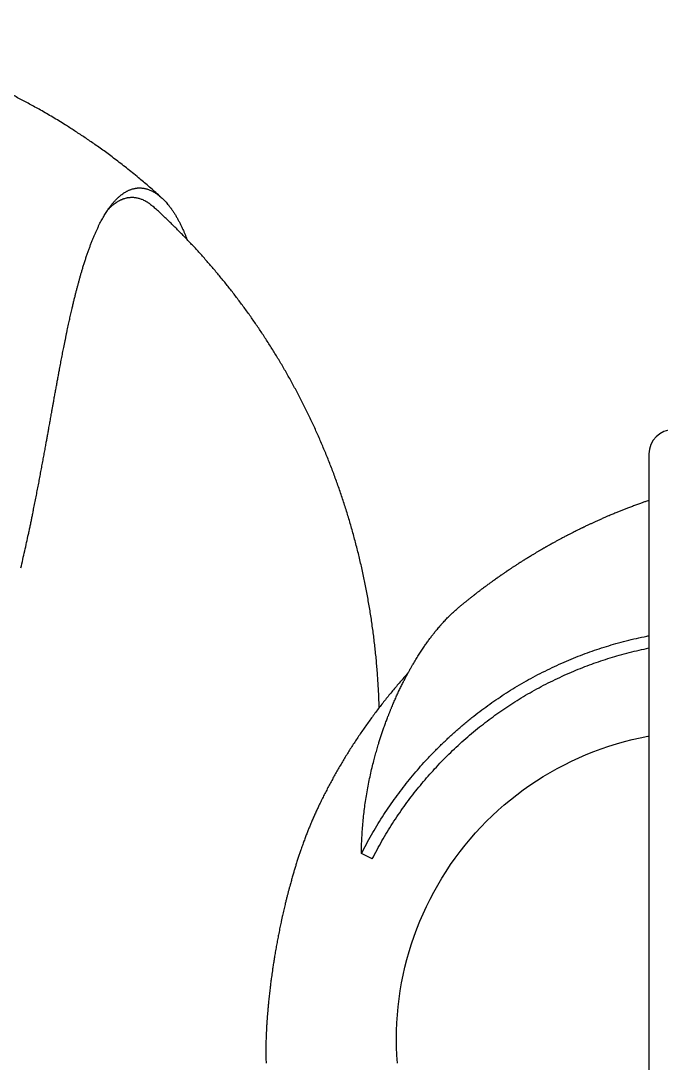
# Model space of a CAD drawing. Header units: millimetres. Extents: x 0 to 594, y 0 to 420.
# Drawn here: x 168.47 to 181.61, y 305.49 to 326.87 of the extents above; entities that cross this region are included whole.
import ezdxf

# ---------------------------------------------------------------- set-up
doc = ezdxf.new("R2010")
doc.units = ezdxf.units.MM

msp = doc.modelspace()

# ---------------------------------------------------------------- linework, layer by layer
at = {"color": 7, "linetype": 'Continuous', "lineweight": 25}
for p, q in [((181.357, 317.983), (181.357, 293.983)), ((175.681, 309.676), (175.459, 309.787))]:
    msp.add_line(p, q, dxfattribs=at)
at = {"color": 7, "linetype": 'Continuous', "lineweight": 25, "flags": 128}
msp.add_lwpolyline([(176.197, 305.487), (176.186, 305.652), (176.18, 305.817), (176.178, 305.983), (176.18, 306.148), (176.186, 306.313), (176.197, 306.478), (176.212, 306.643), (176.232, 306.807), (176.255, 306.971), (176.283, 307.134), (176.316, 307.296), (176.352, 307.457), (176.393, 307.617), (176.437, 307.776), (176.486, 307.934), (176.539, 308.091), (176.597, 308.246), (176.658, 308.4), (176.723, 308.551), (176.792, 308.702), (176.865, 308.85), (176.942, 308.996), (177.023, 309.14), (177.107, 309.283), (177.195, 309.422), (177.287, 309.56), (177.382, 309.695), (177.481, 309.827), (177.583, 309.957), (177.689, 310.084), (177.798, 310.209), (177.91, 310.33), (178.025, 310.448), (178.143, 310.564), (178.264, 310.676), (178.389, 310.785), (178.515, 310.891), (178.645, 310.993), (178.777, 311.092), (178.912, 311.187), (179.05, 311.279), (179.189, 311.368), (179.331, 311.452), (179.475, 311.533), (179.621, 311.61), (179.769, 311.683), (179.919, 311.752), (180.071, 311.817), (180.224, 311.879), (180.379, 311.936), (180.536, 311.989), (180.693, 312.038), (180.852, 312.083), (181.012, 312.124), (181.173, 312.16), (181.335, 312.192), (181.357, 312.196)], dxfattribs=at)
at = {"color": 7, "linetype": 'Continuous', "lineweight": 25}
msp.add_arc((181.857, 317.983), 0.5, 90.0393, 180.0393, dxfattribs=at)
for points, knots in [([(171.352, 323.244), (171.332, 323.262), (171.278, 323.311), (171.19, 323.389), (171.087, 323.478), (170.986, 323.564), (170.878, 323.655), (170.763, 323.749), (170.64, 323.847), (170.521, 323.94), (170.404, 324.03), (170.29, 324.115), (170.179, 324.196), (170.071, 324.274), (169.967, 324.347), (169.865, 324.417), (169.767, 324.484), (169.669, 324.549), (169.572, 324.612), (169.477, 324.674), (169.37, 324.741), (169.253, 324.813), (169.126, 324.89), (169, 324.964), (168.879, 325.033), (168.762, 325.098), (168.651, 325.16), (168.541, 325.219), (168.433, 325.276), (168.314, 325.337), (168.185, 325.401), (168.045, 325.47), (167.926, 325.526), (167.828, 325.572), (167.751, 325.607), (167.675, 325.641), (167.598, 325.675), (167.52, 325.709), (167.441, 325.743), (167.355, 325.779), (167.261, 325.818), (167.158, 325.859), (167.05, 325.902), (166.937, 325.945), (166.841, 325.981), (166.764, 326.009), (166.71, 326.029), (166.657, 326.048), (166.609, 326.065), (166.564, 326.08), (166.523, 326.094), (166.486, 326.107), (166.453, 326.118), (166.425, 326.128), (166.398, 326.137), (166.37, 326.146), (166.338, 326.156), (166.305, 326.167), (166.262, 326.181), (166.211, 326.198), (166.14, 326.22), (166.06, 326.245), (165.968, 326.272), (165.872, 326.301), (165.772, 326.329), (165.668, 326.358), (165.58, 326.382), (165.508, 326.401), (165.453, 326.415), (165.398, 326.429), (165.342, 326.443), (165.287, 326.457), (165.235, 326.469), (165.186, 326.481), (165.138, 326.492), (165.094, 326.502), (165.055, 326.511), (165.019, 326.519), (164.985, 326.527), (164.952, 326.534), (164.916, 326.542), (164.875, 326.551), (164.829, 326.561), (164.782, 326.57), (164.736, 326.58), (164.691, 326.589), (164.647, 326.597), (164.605, 326.606), (164.565, 326.613), (164.527, 326.62), (164.492, 326.627), (164.457, 326.633), (164.426, 326.639), (164.395, 326.644), (164.367, 326.649), (164.338, 326.655), (164.306, 326.66), (164.274, 326.665), (164.242, 326.671), (164.209, 326.676), (164.176, 326.682), (164.14, 326.687), (164.102, 326.693), (164.062, 326.699), (164.023, 326.705), (163.985, 326.711), (163.947, 326.717), (163.913, 326.721), (163.885, 326.725), (163.861, 326.729), (163.835, 326.732), (163.807, 326.736), (163.779, 326.74), (163.753, 326.743), (163.727, 326.747), (163.704, 326.75), (163.681, 326.753), (163.657, 326.756), (163.631, 326.759), (163.605, 326.762), (163.577, 326.765), (163.548, 326.769), (163.518, 326.772), (163.485, 326.776), (163.452, 326.78), (163.42, 326.783), (163.392, 326.786), (163.367, 326.789), (163.347, 326.791), (163.33, 326.792), (163.313, 326.794), (163.295, 326.796), (163.271, 326.798), (163.243, 326.801), (163.212, 326.804), (163.179, 326.807), (163.147, 326.81), (163.115, 326.812), (163.084, 326.815), (163.054, 326.817), (163.028, 326.82), (163.005, 326.821), (162.982, 326.823), (162.958, 326.825), (162.932, 326.827), (162.906, 326.829), (162.882, 326.831), (162.861, 326.832), (162.842, 326.833), (162.823, 326.834), (162.803, 326.836), (162.776, 326.838), (162.74, 326.84), (162.697, 326.842), (162.654, 326.845), (162.612, 326.847), (162.57, 326.849), (162.535, 326.85), (162.506, 326.852), (162.484, 326.853), (162.464, 326.854), (162.446, 326.854), (162.429, 326.855), (162.411, 326.856), (162.389, 326.856), (162.361, 326.857), (162.329, 326.858), (162.294, 326.859), (162.262, 326.86), (162.235, 326.861), (162.211, 326.862), (162.19, 326.862), (162.17, 326.862), (162.148, 326.863), (162.123, 326.863), (162.096, 326.864), (162.066, 326.864), (162.035, 326.865), (162.004, 326.865), (161.973, 326.865), (161.941, 326.865), (161.905, 326.866), (161.868, 326.866), (161.83, 326.865), (161.793, 326.865), (161.756, 326.865), (161.721, 326.865), (161.686, 326.864), (161.657, 326.864), (161.632, 326.864), (161.612, 326.863), (161.594, 326.863), (161.576, 326.863), (161.554, 326.862), (161.528, 326.862), (161.497, 326.861), (161.464, 326.86), (161.43, 326.859), (161.398, 326.858), (161.37, 326.857), (161.344, 326.856), (161.32, 326.855), (161.296, 326.854), (161.271, 326.853), (161.246, 326.852), (161.219, 326.851), (161.192, 326.85), (161.163, 326.848), (161.134, 326.847), (161.107, 326.846), (161.083, 326.844), (161.062, 326.843), (161.042, 326.842), (161.023, 326.841), (161.003, 326.84), (160.982, 326.839), (160.959, 326.837), (160.937, 326.836), (160.914, 326.834), (160.893, 326.833), (160.874, 326.832), (160.856, 326.83), (160.84, 326.829), (160.824, 326.828), (160.806, 326.827), (160.785, 326.825), (160.762, 326.824), (160.736, 326.822), (160.7, 326.819), (160.656, 326.815), (160.607, 326.811), (160.563, 326.807), (160.523, 326.804), (160.485, 326.8), (160.45, 326.797), (160.418, 326.794), (160.387, 326.791), (160.356, 326.787), (160.327, 326.784), (160.3, 326.782), (160.276, 326.779), (160.254, 326.777), (160.233, 326.774), (160.212, 326.772), (160.188, 326.769), (160.162, 326.766), (160.134, 326.763), (160.105, 326.759), (160.075, 326.756), (160.047, 326.752), (160.022, 326.749), (159.999, 326.746), (159.977, 326.743), (159.958, 326.741), (159.94, 326.739), (159.923, 326.736), (159.905, 326.734), (159.884, 326.731), (159.861, 326.728), (159.832, 326.724), (159.799, 326.719), (159.764, 326.714), (159.728, 326.709), (159.691, 326.704), (159.651, 326.698), (159.608, 326.691), (159.563, 326.684), (159.517, 326.677), (159.469, 326.669), (159.423, 326.661), (159.379, 326.654), (159.341, 326.647), (159.307, 326.642), (159.278, 326.636), (159.249, 326.631), (159.221, 326.626), (159.193, 326.621), (159.167, 326.616), (159.144, 326.612), (159.124, 326.608), (159.106, 326.605), (159.087, 326.601), (159.067, 326.598), (159.044, 326.593), (159.018, 326.588), (158.988, 326.582), (158.957, 326.576), (158.928, 326.57), (158.9, 326.565), (158.875, 326.559), (158.85, 326.554), (158.826, 326.549), (158.802, 326.544), (158.777, 326.539), (158.753, 326.534), (158.729, 326.529), (158.704, 326.523), (158.676, 326.517), (158.649, 326.511), (158.625, 326.506), (158.604, 326.501), (158.586, 326.497), (158.57, 326.494), (158.558, 326.491), (158.547, 326.488), (158.538, 326.486), (158.528, 326.484), (158.516, 326.481), (158.503, 326.478), (158.488, 326.475), (158.471, 326.471), (158.452, 326.466), (158.431, 326.461), (158.407, 326.456), (158.381, 326.449), (158.354, 326.443), (158.327, 326.436), (158.302, 326.43), (158.278, 326.424), (158.25, 326.417), (158.218, 326.409), (158.184, 326.401), (158.153, 326.393), (158.125, 326.385), (158.102, 326.379), (158.082, 326.374), (158.063, 326.369), (158.041, 326.364), (158.017, 326.357), (157.992, 326.351), (157.964, 326.343), (157.933, 326.335), (157.898, 326.325), (157.863, 326.315), (157.83, 326.306), (157.801, 326.298), (157.774, 326.29), (157.747, 326.283), (157.722, 326.275), (157.698, 326.269), (157.677, 326.262), (157.658, 326.257), (157.641, 326.252), (157.627, 326.248), (157.613, 326.244), (157.599, 326.239), (157.585, 326.235), (157.572, 326.231), (157.56, 326.228), (157.549, 326.225), (157.537, 326.221), (157.523, 326.217), (157.506, 326.212), (157.487, 326.206), (157.465, 326.199), (157.443, 326.192), (157.416, 326.184), (157.385, 326.174), (157.351, 326.164), (157.319, 326.154), (157.29, 326.144), (157.26, 326.135), (157.23, 326.125), (157.2, 326.115), (157.17, 326.105), (157.144, 326.097), (157.121, 326.089), (157.101, 326.082), (157.083, 326.077), (157.067, 326.071), (157.052, 326.066), (157.034, 326.06), (157.014, 326.053), (156.99, 326.045), (156.963, 326.036), (156.937, 326.027), (156.912, 326.018), (156.89, 326.01), (156.87, 326.003), (156.852, 325.997), (156.836, 325.991), (156.823, 325.987), (156.812, 325.983), (156.801, 325.979), (156.79, 325.975), (156.778, 325.971), (156.764, 325.966), (156.749, 325.96), (156.731, 325.954), (156.712, 325.947), (156.692, 325.939), (156.676, 325.933), (156.663, 325.929), (156.649, 325.924), (156.631, 325.917), (156.611, 325.91), (156.588, 325.901), (156.563, 325.892), (156.539, 325.883), (156.517, 325.874), (156.497, 325.867), (156.48, 325.86), (156.464, 325.854), (156.448, 325.848), (156.43, 325.841), (156.41, 325.833), (156.388, 325.825), (156.366, 325.816), (156.346, 325.808), (156.328, 325.801), (156.31, 325.794), (156.293, 325.787), (156.274, 325.78), (156.257, 325.773), (156.243, 325.767), (156.232, 325.763), (156.222, 325.759), (156.213, 325.755), (156.203, 325.752), (156.192, 325.747), (156.179, 325.742), (156.162, 325.735), (156.142, 325.727), (156.12, 325.718), (156.097, 325.708), (156.076, 325.699), (156.057, 325.692), (156.042, 325.685), (156.029, 325.68), (156.017, 325.675), (156.006, 325.67), (155.995, 325.666), (155.983, 325.661), (155.97, 325.655), (155.956, 325.649), (155.94, 325.643), (155.923, 325.635), (155.903, 325.627), (155.882, 325.618), (155.859, 325.608), (155.837, 325.598), (155.814, 325.588), (155.792, 325.579), (155.769, 325.568), (155.746, 325.558), (155.722, 325.548), (155.698, 325.537), (155.673, 325.526), (155.65, 325.516), (155.628, 325.506), (155.61, 325.498), (155.592, 325.49), (155.576, 325.482), (155.561, 325.476), (155.546, 325.469), (155.529, 325.461), (155.512, 325.453), (155.494, 325.445), (155.477, 325.437), (155.458, 325.428), (155.437, 325.418), (155.414, 325.407), (155.388, 325.395), (155.364, 325.384), (155.343, 325.374), (155.324, 325.365), (155.307, 325.357), (155.293, 325.35), (155.28, 325.344), (155.27, 325.339), (155.26, 325.334), (155.25, 325.329), (155.239, 325.324), (155.227, 325.318), (155.213, 325.311), (155.199, 325.305), (155.186, 325.298), (155.174, 325.292), (155.163, 325.287), (155.152, 325.282), (155.14, 325.276), (155.126, 325.269), (155.11, 325.261), (155.093, 325.253), (155.076, 325.244), (155.059, 325.235), (155.042, 325.227), (155.024, 325.218), (155.006, 325.209), (154.988, 325.2), (154.971, 325.191), (154.954, 325.182), (154.936, 325.174), (154.918, 325.164), (154.898, 325.154), (154.878, 325.143), (154.858, 325.133), (154.84, 325.124), (154.823, 325.115), (154.807, 325.107), (154.791, 325.098), (154.776, 325.09), (154.762, 325.083), (154.749, 325.076), (154.739, 325.071), (154.731, 325.067), (154.724, 325.063), (154.716, 325.059), (154.705, 325.053), (154.693, 325.046), (154.678, 325.039), (154.662, 325.03), (154.644, 325.02), (154.627, 325.011), (154.609, 325.002), (154.592, 324.992), (154.576, 324.984), (154.562, 324.976), (154.55, 324.97), (154.541, 324.965), (154.532, 324.96), (154.521, 324.954), (154.507, 324.946), (154.491, 324.937), (154.475, 324.928), (154.461, 324.921), (154.447, 324.913), (154.434, 324.906), (154.421, 324.898), (154.407, 324.891), (154.392, 324.882), (154.377, 324.874), (154.362, 324.865), (154.348, 324.857), (154.335, 324.85), (154.316, 324.839), (154.29, 324.824), (154.262, 324.808), (154.239, 324.795), (154.223, 324.786), (154.206, 324.776), (154.19, 324.767), (154.173, 324.757), (154.157, 324.748), (154.142, 324.739), (154.129, 324.732), (154.118, 324.725), (154.107, 324.719), (154.095, 324.712), (154.083, 324.704), (154.068, 324.696), (154.054, 324.688), (154.042, 324.68), (154.032, 324.674), (154.023, 324.669), (154.014, 324.664), (154.006, 324.658), (153.995, 324.652), (153.983, 324.645), (153.968, 324.636), (153.951, 324.626), (153.934, 324.615), (153.916, 324.605), (153.898, 324.594), (153.878, 324.582), (153.859, 324.57), (153.84, 324.558), (153.821, 324.546), (153.801, 324.534), (153.783, 324.523), (153.766, 324.512), (153.751, 324.503), (153.736, 324.494), (153.721, 324.484), (153.707, 324.475), (153.694, 324.467), (153.682, 324.46), (153.672, 324.453), (153.662, 324.447), (153.653, 324.441), (153.644, 324.436), (153.637, 324.431), (153.629, 324.426), (153.621, 324.421), (153.613, 324.416), (153.605, 324.411), (153.596, 324.405), (153.584, 324.398), (153.571, 324.389), (153.555, 324.379), (153.536, 324.366), (153.515, 324.353), (153.495, 324.34), (153.477, 324.329), (153.463, 324.319), (153.45, 324.311), (153.438, 324.303), (153.429, 324.297), (153.418, 324.29), (153.406, 324.282), (153.391, 324.272), (153.374, 324.261), (153.357, 324.25), (153.342, 324.239), (153.328, 324.23), (153.315, 324.222), (153.302, 324.212), (153.286, 324.202), (153.267, 324.189), (153.245, 324.175), (153.223, 324.159), (153.2, 324.144), (153.178, 324.129), (153.154, 324.112), (153.129, 324.096), (153.104, 324.078), (153.079, 324.061), (153.058, 324.046), (153.04, 324.033), (153.027, 324.024), (153.015, 324.016), (153.004, 324.008), (152.991, 323.999), (152.977, 323.989), (152.963, 323.979), (152.95, 323.97), (152.938, 323.962), (152.927, 323.954), (152.917, 323.947), (152.907, 323.94), (152.897, 323.932), (152.884, 323.923), (152.869, 323.913), (152.854, 323.902), (152.838, 323.89), (152.822, 323.878), (152.805, 323.866), (152.789, 323.854), (152.774, 323.843), (152.759, 323.833), (152.746, 323.823), (152.734, 323.814), (152.723, 323.806), (152.711, 323.797), (152.698, 323.788), (152.683, 323.777), (152.668, 323.765), (152.652, 323.753), (152.637, 323.742), (152.622, 323.732), (152.607, 323.72), (152.59, 323.708), (152.573, 323.694), (152.557, 323.682), (152.543, 323.672), (152.531, 323.663), (152.522, 323.656), (152.513, 323.649), (152.503, 323.642), (152.491, 323.633), (152.478, 323.622), (152.464, 323.612), (152.448, 323.6), (152.437, 323.591), (152.431, 323.586)], [0, 0, 0, 0, 0.0027357, 0.0074837, 0.0121322, 0.0166814, 0.0211319, 0.026666, 0.0320413, 0.037259, 0.0423203, 0.0472267, 0.0519797, 0.0565812, 0.0610329, 0.065337, 0.0695068, 0.0735984, 0.0776206, 0.0815749, 0.085463, 0.0907038, 0.095827, 0.1008374, 0.10574, 0.1101869, 0.1145508, 0.1188366, 0.1230494, 0.1272087, 0.1326504, 0.1380963, 0.1435513, 0.1465324, 0.1495183, 0.1525097, 0.1555076, 0.1585126, 0.1615994, 0.1648649, 0.1686641, 0.1726809, 0.1769158, 0.1813692, 0.1860414, 0.1882009, 0.1903794, 0.1924341, 0.1943423, 0.1961041, 0.1976919, 0.1991385, 0.2004441, 0.2016089, 0.2025512, 0.203671, 0.2049689, 0.2063261, 0.2076479, 0.2101479, 0.2126684, 0.2162143, 0.2199169, 0.2237786, 0.2278197, 0.2320455, 0.2364569, 0.2386404, 0.2408669, 0.2431365, 0.2454491, 0.2477421, 0.2498846, 0.2518724, 0.2538802, 0.2557007, 0.2573339, 0.2587811, 0.2601549, 0.2615285, 0.2629873, 0.2645993, 0.2663684, 0.2682977, 0.2699276, 0.271621, 0.2733226, 0.2750414, 0.2767869, 0.2784307, 0.2801117, 0.2818364, 0.2836035, 0.2852319, 0.2866429, 0.2878417, 0.2892496, 0.2906411, 0.2920339, 0.293428, 0.2948251, 0.2963306, 0.2980059, 0.299851, 0.30142, 0.3030939, 0.3048291, 0.3064177, 0.3074642, 0.3084818, 0.3096332, 0.310921, 0.312187, 0.3133592, 0.3144374, 0.315515, 0.3164803, 0.3174812, 0.3186175, 0.3198892, 0.3210525, 0.32231, 0.3236616, 0.3251074, 0.3266473, 0.3281337, 0.3293704, 0.3304472, 0.331364, 0.3321209, 0.3327195, 0.3335686, 0.3346346, 0.3359176, 0.3374025, 0.338874, 0.3402624, 0.3417921, 0.3432064, 0.3445051, 0.3457706, 0.3467105, 0.3477327, 0.3488374, 0.3500244, 0.3512825, 0.3524426, 0.3533954, 0.3542321, 0.3550933, 0.3560051, 0.3569677, 0.358919, 0.3609017, 0.362873, 0.364833, 0.3667816, 0.3686677, 0.3697942, 0.3708209, 0.3717478, 0.3725769, 0.3732901, 0.3741496, 0.3751555, 0.3762975, 0.3781215, 0.379769, 0.38124, 0.3825344, 0.3836522, 0.384579, 0.385504, 0.3865496, 0.3877159, 0.3890303, 0.3904705, 0.3920123, 0.3934827, 0.3949043, 0.3964701, 0.3981962, 0.4000331, 0.4018497, 0.4036393, 0.4054018, 0.4071371, 0.4088385, 0.4103869, 0.4114662, 0.4124246, 0.4132622, 0.4140894, 0.4151395, 0.41642, 0.417931, 0.4197246, 0.4213905, 0.4229257, 0.42433, 0.4256035, 0.4267465, 0.4278953, 0.4291583, 0.4303898, 0.4317136, 0.4331178, 0.4345756, 0.4360637, 0.437429, 0.4386423, 0.4397036, 0.4406302, 0.4415783, 0.4425853, 0.4436514, 0.4447765, 0.4459607, 0.4470941, 0.448173, 0.4491543, 0.4500379, 0.4508239, 0.4516007, 0.4525093, 0.4535614, 0.454757, 0.4560961, 0.4575429, 0.4602855, 0.4628609, 0.4650189, 0.4670469, 0.4690041, 0.470912, 0.472467, 0.4741423, 0.4757944, 0.4773224, 0.4787262, 0.4799839, 0.4811218, 0.482161, 0.4832722, 0.4845157, 0.4858724, 0.4873424, 0.4889256, 0.490544, 0.4920032, 0.4933352, 0.4945628, 0.4956876, 0.4967292, 0.4976638, 0.4985052, 0.4994418, 0.5005329, 0.5017785, 0.5031788, 0.5051799, 0.5071034, 0.5089088, 0.5109161, 0.5131348, 0.5154882, 0.5178481, 0.5204493, 0.5230561, 0.5256102, 0.5280169, 0.5302662, 0.5319936, 0.5335846, 0.5351056, 0.5366595, 0.5382476, 0.5398699, 0.5409679, 0.5420367, 0.5430751, 0.5440832, 0.5451736, 0.5464529, 0.5479212, 0.5496794, 0.5514548, 0.5531135, 0.5546554, 0.5560805, 0.5573886, 0.5587851, 0.5601533, 0.561551, 0.5629782, 0.5642294, 0.5656874, 0.5673352, 0.5689037, 0.5703011, 0.5715069, 0.5725474, 0.5734227, 0.5741328, 0.5746859, 0.57516, 0.575734, 0.5764126, 0.5771958, 0.5780669, 0.5790388, 0.5801118, 0.5813152, 0.5827063, 0.5842623, 0.5858672, 0.5874053, 0.5888766, 0.5902811, 0.5916187, 0.5938363, 0.5958465, 0.5976748, 0.5993248, 0.6007966, 0.6017325, 0.6028424, 0.6041357, 0.6056017, 0.607082, 0.6085244, 0.6106165, 0.6126236, 0.6146933, 0.6169442, 0.6184654, 0.6200965, 0.6217737, 0.623319, 0.6247218, 0.6260159, 0.6271592, 0.6281516, 0.6290018, 0.6298281, 0.6306678, 0.631521, 0.6323876, 0.6330058, 0.6336306, 0.6343426, 0.6352174, 0.636255, 0.6374326, 0.6387674, 0.6401597, 0.6414949, 0.6437762, 0.6458683, 0.6477712, 0.6495309, 0.6513513, 0.6532219, 0.6551464, 0.6570362, 0.6587892, 0.6601386, 0.6613613, 0.6624572, 0.6634264, 0.6643313, 0.6653422, 0.6666821, 0.6681827, 0.6698439, 0.6716415, 0.6730987, 0.6745334, 0.6758305, 0.6769784, 0.6779771, 0.6788128, 0.6795046, 0.6800885, 0.6807764, 0.6815367, 0.6824158, 0.6834138, 0.6845305, 0.6857661, 0.6871136, 0.6885752, 0.6898103, 0.6910626, 0.6923078, 0.693559, 0.6948295, 0.6960992, 0.6972879, 0.6985692, 0.6997406, 0.700827, 0.7018913, 0.7029378, 0.7039747, 0.7053138, 0.7068166, 0.708304, 0.7096255, 0.7108007, 0.7118657, 0.7130062, 0.7142346, 0.7155324, 0.7163195, 0.7170294, 0.7176623, 0.7182183, 0.7187293, 0.7193581, 0.7202986, 0.7214422, 0.7227893, 0.7243383, 0.7260883, 0.7275169, 0.7287672, 0.7298295, 0.7307038, 0.7313902, 0.7320785, 0.7327311, 0.7334807, 0.7343276, 0.7352719, 0.7363098, 0.7374378, 0.7387825, 0.7402254, 0.7417575, 0.7433037, 0.7447263, 0.7463571, 0.7478547, 0.7493885, 0.7509657, 0.7525861, 0.7542702, 0.7561042, 0.7573886, 0.7587272, 0.7599453, 0.7609906, 0.761933, 0.7629877, 0.7640989, 0.7653195, 0.7665535, 0.7677588, 0.7689354, 0.7704183, 0.7720406, 0.7738089, 0.7756544, 0.777047, 0.7783838, 0.7796001, 0.7806515, 0.7814776, 0.7821625, 0.7827553, 0.7834261, 0.7841896, 0.7850456, 0.7859942, 0.7870291, 0.787955, 0.788772, 0.7894801, 0.7901535, 0.791033, 0.7920516, 0.7932096, 0.7944383, 0.7956605, 0.796876, 0.7980848, 0.7992728, 0.8005917, 0.8018693, 0.8031055, 0.8043002, 0.805488, 0.8068067, 0.8082705, 0.809738, 0.811166, 0.8124517, 0.8136298, 0.8147998, 0.8159682, 0.8170745, 0.8180647, 0.8189312, 0.819674, 0.8200778, 0.8205093, 0.8211008, 0.8218549, 0.8227718, 0.8238517, 0.8250945, 0.8264792, 0.8278132, 0.82905, 0.8305198, 0.8317884, 0.832847, 0.8336618, 0.834286, 0.8347972, 0.8353872, 0.8364921, 0.8378152, 0.8388807, 0.8399242, 0.8409166, 0.8418578, 0.8428162, 0.8438117, 0.844928, 0.8461025, 0.8472074, 0.8482391, 0.8491974, 0.8500824, 0.8524941, 0.8550646, 0.8562634, 0.8574924, 0.8587363, 0.8599912, 0.8612571, 0.8625174, 0.8636551, 0.8646479, 0.865457, 0.866184, 0.8670201, 0.8679846, 0.8690776, 0.8702478, 0.8710912, 0.8718557, 0.8725414, 0.8731483, 0.8737312, 0.8744291, 0.8754273, 0.8766009, 0.877943, 0.8792718, 0.8805073, 0.8820076, 0.8834952, 0.8849878, 0.8864265, 0.8878984, 0.889404, 0.8909977, 0.8920802, 0.8932253, 0.8944329, 0.8956504, 0.8967354, 0.8977804, 0.8986563, 0.899453, 0.9002011, 0.9009005, 0.9015513, 0.9021535, 0.902707, 0.9033115, 0.9038491, 0.9044523, 0.9051838, 0.9060438, 0.9070323, 0.9083623, 0.909871, 0.9115546, 0.9133607, 0.9146198, 0.9157991, 0.9168361, 0.9177309, 0.9184835, 0.9190952, 0.9200819, 0.921269, 0.9226567, 0.9240695, 0.925301, 0.926346, 0.9272553, 0.9283115, 0.9295586, 0.9309913, 0.9329577, 0.9347856, 0.9365188, 0.9383104, 0.9402083, 0.9421803, 0.9442091, 0.9462569, 0.9483022, 0.949506, 0.9505604, 0.9514654, 0.95234, 0.9533671, 0.9545486, 0.955682, 0.9567802, 0.957756, 0.9586092, 0.9593401, 0.9600541, 0.960899, 0.9619811, 0.9632234, 0.9645627, 0.965905, 0.9672494, 0.9686546, 0.9700143, 0.9712826, 0.9724594, 0.9735446, 0.9745383, 0.9754422, 0.9764261, 0.9774726, 0.9786733, 0.9800284, 0.9814086, 0.9826785, 0.9838406, 0.9849618, 0.9865117, 0.9880246, 0.9893696, 0.9905144, 0.9914594, 0.9919966, 0.9926987, 0.993567, 0.9946018, 0.9958033, 0.9971173, 0.9983761, 1, 1, 1, 1]), ([(168.472, 315.645), (168.485, 315.703), (168.513, 315.82), (168.553, 315.994), (168.591, 316.166), (168.622, 316.309), (168.646, 316.424), (168.665, 316.51), (168.683, 316.596), (168.7, 316.681), (168.717, 316.765), (168.737, 316.864), (168.76, 316.978), (168.785, 317.104), (168.809, 317.229), (168.833, 317.351), (168.856, 317.471), (168.878, 317.591), (168.9, 317.71), (168.922, 317.825), (168.942, 317.938), (168.963, 318.048), (168.978, 318.136), (168.99, 318.201), (168.998, 318.243), (169.006, 318.286), (169.013, 318.328), (169.021, 318.371), (169.029, 318.413), (169.036, 318.455), (169.048, 318.519), (169.063, 318.605), (169.082, 318.712), (169.097, 318.794), (169.107, 318.853), (169.114, 318.888), (169.12, 318.924), (169.127, 318.959), (169.133, 318.994), (169.139, 319.029), (169.149, 319.085), (169.163, 319.162), (169.181, 319.258), (169.198, 319.354), (169.216, 319.449), (169.233, 319.543), (169.25, 319.635), (169.269, 319.735), (169.29, 319.845), (169.312, 319.964), (169.335, 320.082), (169.355, 320.181), (169.371, 320.263), (169.385, 320.328), (169.398, 320.392), (169.411, 320.456), (169.424, 320.52), (169.437, 320.581), (169.454, 320.659), (169.474, 320.751), (169.498, 320.858), (169.517, 320.941), (169.531, 321.003), (169.541, 321.042), (169.55, 321.081), (169.559, 321.12), (169.569, 321.158), (169.578, 321.196), (169.587, 321.233), (169.596, 321.269), (169.605, 321.303), (169.614, 321.337), (169.622, 321.371), (169.631, 321.404), (169.643, 321.449), (169.658, 321.506), (169.677, 321.574), (169.696, 321.642), (169.715, 321.707), (169.736, 321.778), (169.759, 321.852), (169.783, 321.931), (169.808, 322.007), (169.833, 322.081), (169.859, 322.153), (169.884, 322.223), (169.91, 322.292), (169.936, 322.358), (169.962, 322.422), (169.988, 322.484), (170.014, 322.544), (170.041, 322.603), (170.068, 322.659), (170.103, 322.728), (170.146, 322.809), (170.197, 322.897), (170.245, 322.972), (170.289, 323.036), (170.331, 323.091), (170.372, 323.142), (170.414, 323.188), (170.457, 323.231), (170.5, 323.27), (170.543, 323.305), (170.579, 323.33), (170.607, 323.348), (170.626, 323.36), (170.646, 323.37), (170.665, 323.38), (170.685, 323.39), (170.705, 323.398), (170.725, 323.406), (170.75, 323.414), (170.78, 323.423), (170.808, 323.429), (170.827, 323.432), (170.838, 323.434), (170.849, 323.435), (170.861, 323.437), (170.877, 323.438), (170.899, 323.439), (170.927, 323.439), (170.954, 323.437), (170.982, 323.433), (171.009, 323.429), (171.039, 323.422), (171.07, 323.413), (171.104, 323.401), (171.137, 323.388), (171.164, 323.375), (171.186, 323.363), (171.202, 323.354), (171.219, 323.344), (171.235, 323.334), (171.251, 323.323), (171.267, 323.312), (171.284, 323.3), (171.307, 323.282), (171.336, 323.259), (171.371, 323.228), (171.404, 323.195), (171.436, 323.162), (171.467, 323.127), (171.494, 323.095), (171.517, 323.066), (171.533, 323.046), (171.543, 323.031), (171.55, 323.023), (171.556, 323.014), (171.562, 323.005), (171.573, 322.99), (171.587, 322.97), (171.605, 322.942), (171.623, 322.914), (171.641, 322.886), (171.659, 322.856), (171.676, 322.826), (171.693, 322.796), (171.709, 322.766), (171.725, 322.737), (171.74, 322.707), (171.754, 322.677), (171.769, 322.647), (171.784, 322.615), (171.798, 322.583), (171.815, 322.544), (171.835, 322.497), (171.857, 322.442), (171.871, 322.404), (171.878, 322.384), (171.879, 322.384)], [0, 0, 0, 0, 0.007576, 0.015207, 0.022893, 0.030633, 0.034708, 0.038672, 0.042648, 0.046639, 0.050647, 0.054669, 0.060857, 0.06708, 0.073219, 0.079309, 0.085437, 0.091601, 0.097801, 0.103913, 0.109877, 0.115857, 0.121871, 0.124244, 0.126621, 0.129004, 0.131392, 0.133786, 0.136184, 0.138588, 0.140945, 0.147189, 0.15347, 0.159787, 0.161923, 0.164063, 0.166206, 0.168354, 0.170506, 0.172662, 0.174803, 0.180882, 0.186994, 0.193139, 0.199316, 0.205527, 0.211654, 0.217666, 0.225981, 0.234352, 0.242779, 0.251262, 0.256133, 0.261023, 0.26593, 0.270855, 0.275797, 0.280679, 0.285468, 0.294291, 0.303165, 0.312092, 0.315531, 0.318946, 0.322369, 0.325799, 0.329236, 0.332679, 0.33613, 0.339299, 0.342474, 0.345655, 0.348831, 0.351963, 0.3551, 0.361838, 0.3686, 0.375385, 0.382193, 0.388927, 0.397527, 0.406158, 0.41482, 0.423439, 0.432043, 0.440672, 0.449324, 0.457948, 0.466557, 0.475184, 0.483828, 0.492455, 0.50107, 0.509696, 0.525525, 0.541332, 0.557151, 0.569381, 0.581605, 0.593827, 0.606068, 0.618288, 0.630509, 0.642756, 0.654968, 0.660329, 0.665724, 0.671121, 0.67651, 0.681889, 0.687258, 0.692618, 0.697988, 0.7075, 0.716974, 0.719944, 0.72291, 0.725873, 0.728831, 0.731796, 0.739016, 0.746211, 0.75338, 0.760523, 0.767691, 0.774996, 0.783567, 0.792093, 0.800576, 0.809013, 0.813215, 0.817405, 0.821584, 0.825751, 0.829907, 0.83405, 0.838311, 0.842637, 0.851658, 0.86062, 0.869522, 0.877544, 0.885515, 0.893436, 0.898636, 0.903813, 0.905443, 0.907134, 0.908823, 0.910509, 0.912193, 0.917061, 0.921909, 0.926737, 0.931545, 0.936332, 0.94113, 0.946026, 0.950293, 0.954544, 0.958778, 0.962996, 0.967198, 0.971383, 0.975572, 0.979862, 0.986569, 0.993234, 0.999857, 1, 1, 1, 1]), ([(170.264, 323), (170.276, 323.012), (170.302, 323.039), (170.343, 323.076), (170.386, 323.111), (170.422, 323.136), (170.449, 323.154), (170.469, 323.166), (170.488, 323.177), (170.508, 323.187), (170.527, 323.196), (170.547, 323.205), (170.566, 323.213), (170.591, 323.221), (170.621, 323.23), (170.648, 323.237), (170.667, 323.24), (170.678, 323.242), (170.69, 323.243), (170.701, 323.244), (170.717, 323.246), (170.739, 323.247), (170.766, 323.247), (170.793, 323.246), (170.82, 323.243), (170.847, 323.238), (170.877, 323.232), (170.908, 323.223), (170.94, 323.212), (170.973, 323.199), (171, 323.186), (171.021, 323.175), (171.037, 323.166), (171.053, 323.157), (171.069, 323.147), (171.085, 323.136), (171.101, 323.125), (171.117, 323.113), (171.14, 323.096), (171.165, 323.076), (171.184, 323.059), (171.192, 323.052)], [0, 0, 0, 0, 0.041594, 0.090507, 0.139521, 0.188394, 0.209852, 0.231441, 0.253044, 0.274609, 0.296137, 0.317626, 0.339076, 0.36057, 0.398635, 0.436553, 0.448439, 0.46031, 0.472165, 0.484006, 0.49587, 0.524767, 0.553562, 0.582253, 0.610839, 0.639522, 0.668759, 0.703057, 0.737179, 0.771125, 0.80489, 0.821704, 0.838473, 0.855195, 0.871871, 0.888501, 0.905083, 0.922133, 0.939445, 0.975544, 1, 1, 1, 1]), ([(175.823, 312.781), (175.822, 312.829), (175.819, 312.925), (175.812, 313.069), (175.805, 313.213), (175.796, 313.357), (175.785, 313.501), (175.774, 313.644), (175.761, 313.786), (175.747, 313.928), (175.731, 314.069), (175.714, 314.209), (175.696, 314.349), (175.677, 314.488), (175.657, 314.627), (175.635, 314.765), (175.612, 314.902), (175.588, 315.039), (175.563, 315.175), (175.536, 315.31), (175.509, 315.444), (175.48, 315.578), (175.45, 315.711), (175.419, 315.843), (175.387, 315.974), (175.354, 316.105), (175.32, 316.235), (175.284, 316.364), (175.248, 316.492), (175.211, 316.619), (175.173, 316.746), (175.133, 316.872), (175.093, 316.997), (175.052, 317.121), (175.01, 317.244), (174.967, 317.367), (174.923, 317.488), (174.878, 317.609), (174.832, 317.729), (174.785, 317.848), (174.737, 317.966), (174.689, 318.083), (174.64, 318.2), (174.59, 318.315), (174.539, 318.43), (174.487, 318.544), (174.434, 318.657), (174.381, 318.769), (174.327, 318.88), (174.272, 318.99), (174.217, 319.099), (174.16, 319.208), (174.103, 319.315), (174.046, 319.422), (173.987, 319.528), (173.928, 319.633), (173.868, 319.737), (173.808, 319.84), (173.747, 319.942), (173.685, 320.043), (173.623, 320.144), (173.56, 320.243), (173.496, 320.342), (173.432, 320.44), (173.367, 320.537), (173.302, 320.633), (173.236, 320.728), (173.17, 320.823), (173.103, 320.916), (173.035, 321.009), (172.967, 321.101), (172.898, 321.192), (172.829, 321.282), (172.759, 321.371), (172.689, 321.46), (172.618, 321.548), (172.546, 321.634), (172.475, 321.721), (172.402, 321.806), (172.329, 321.89), (172.256, 321.974), (172.182, 322.057), (172.108, 322.139), (172.033, 322.221), (171.957, 322.302), (171.881, 322.381), (171.805, 322.461), (171.727, 322.539), (171.65, 322.617), (171.572, 322.694), (171.493, 322.771), (171.414, 322.846), (171.334, 322.922), (171.258, 322.992), (171.209, 323.036), (171.187, 323.057)], [0, 0, 0, 0, 0.0158364, 0.0317411, 0.0475221, 0.0631787, 0.0787104, 0.0941166, 0.1093969, 0.1245509, 0.1395782, 0.1544785, 0.1692515, 0.1838969, 0.1984146, 0.2128044, 0.2270663, 0.2412001, 0.2552059, 0.2690837, 0.2828336, 0.2964557, 0.3099502, 0.3233172, 0.3365571, 0.3496702, 0.3626567, 0.3755171, 0.3882518, 0.4008612, 0.4133459, 0.4257063, 0.4379431, 0.4500569, 0.4620482, 0.4739179, 0.4856667, 0.4972952, 0.5088044, 0.5201949, 0.5314678, 0.5426239, 0.5536641, 0.5645895, 0.5754009, 0.5860996, 0.5966864, 0.6071625, 0.617529, 0.6277872, 0.6379381, 0.647983, 0.6579231, 0.6677597, 0.6774941, 0.6871277, 0.6966617, 0.7060975, 0.7154366, 0.7246804, 0.7338303, 0.7428879, 0.7518545, 0.7607318, 0.7695214, 0.7782247, 0.7868434, 0.7953791, 0.8038336, 0.8122084, 0.8205052, 0.8287259, 0.8368721, 0.8449457, 0.8529484, 0.8608822, 0.8687488, 0.8765502, 0.8842884, 0.8919653, 0.899583, 0.9071434, 0.9146487, 0.9221012, 0.9295029, 0.9368562, 0.9441634, 0.9514269, 0.9586494, 0.9658334, 0.9729817, 0.9800971, 0.9871829, 0.9942422, 1, 1, 1, 1]), ([(181.357, 317.031), (181.354, 317.03), (181.339, 317.025), (181.313, 317.016), (181.279, 317.004), (181.247, 316.992), (181.215, 316.981), (181.18, 316.968), (181.142, 316.954), (181.101, 316.939), (181.06, 316.924), (181.018, 316.908), (180.977, 316.893), (180.939, 316.878), (180.902, 316.864), (180.867, 316.85), (180.833, 316.837), (180.799, 316.823), (180.764, 316.809), (180.73, 316.795), (180.695, 316.781), (180.659, 316.766), (180.618, 316.749), (180.577, 316.732), (180.541, 316.717), (180.51, 316.704), (180.48, 316.691), (180.448, 316.677), (180.415, 316.663), (180.382, 316.648), (180.349, 316.633), (180.317, 316.619), (180.285, 316.605), (180.254, 316.591), (180.225, 316.577), (180.198, 316.565), (180.171, 316.552), (180.144, 316.54), (180.116, 316.527), (180.087, 316.513), (180.059, 316.5), (180.035, 316.488), (180.016, 316.479), (179.998, 316.47), (179.98, 316.462), (179.962, 316.453), (179.943, 316.444), (179.919, 316.432), (179.892, 316.419), (179.859, 316.402), (179.823, 316.384), (179.789, 316.367), (179.759, 316.352), (179.733, 316.339), (179.71, 316.327), (179.689, 316.316), (179.668, 316.305), (179.644, 316.293), (179.615, 316.278), (179.582, 316.26), (179.551, 316.244), (179.522, 316.228), (179.495, 316.214), (179.467, 316.199), (179.439, 316.183), (179.412, 316.169), (179.391, 316.157), (179.373, 316.147), (179.359, 316.14), (179.345, 316.131), (179.329, 316.123), (179.312, 316.113), (179.293, 316.103), (179.274, 316.091), (179.254, 316.08), (179.234, 316.069), (179.215, 316.058), (179.197, 316.048), (179.181, 316.038), (179.166, 316.03), (179.152, 316.022), (179.14, 316.015), (179.127, 316.007), (179.112, 315.998), (179.092, 315.987), (179.07, 315.974), (179.045, 315.959), (179.02, 315.944), (178.997, 315.93), (178.976, 315.917), (178.957, 315.906), (178.94, 315.896), (178.925, 315.887), (178.912, 315.879), (178.9, 315.872), (178.889, 315.865), (178.879, 315.858), (178.868, 315.851), (178.857, 315.845), (178.845, 315.837), (178.833, 315.83), (178.82, 315.822), (178.804, 315.812), (178.787, 315.801), (178.768, 315.789), (178.749, 315.777), (178.73, 315.765), (178.707, 315.751), (178.681, 315.734), (178.652, 315.715), (178.627, 315.699), (178.604, 315.684), (178.584, 315.671), (178.564, 315.658), (178.542, 315.644), (178.52, 315.629), (178.499, 315.615), (178.482, 315.604), (178.468, 315.594), (178.455, 315.585), (178.442, 315.577), (178.43, 315.569), (178.417, 315.56), (178.403, 315.55), (178.386, 315.539), (178.368, 315.526), (178.349, 315.513), (178.33, 315.5), (178.313, 315.488), (178.298, 315.478), (178.283, 315.467), (178.268, 315.457), (178.253, 315.446), (178.241, 315.438), (178.231, 315.431), (178.223, 315.425), (178.214, 315.419), (178.204, 315.412), (178.192, 315.403), (178.179, 315.394), (178.163, 315.383), (178.145, 315.37), (178.125, 315.355), (178.105, 315.341), (178.081, 315.323), (178.054, 315.303), (178.024, 315.281), (177.995, 315.26), (177.97, 315.241), (177.949, 315.226), (177.933, 315.213), (177.915, 315.2), (177.897, 315.186), (177.877, 315.171), (177.856, 315.155), (177.837, 315.141), (177.819, 315.127), (177.804, 315.116), (177.791, 315.105), (177.779, 315.096), (177.768, 315.087), (177.756, 315.078), (177.742, 315.067), (177.725, 315.054), (177.706, 315.039), (177.685, 315.022), (177.663, 315.004), (177.64, 314.986), (177.618, 314.968), (177.597, 314.952), (177.578, 314.936), (177.558, 314.92), (177.538, 314.903), (177.516, 314.886), (177.493, 314.867), (177.471, 314.849), (177.452, 314.833), (177.44, 314.823), (177.435, 314.819)], [0, 0, 0, 0, 0.002058, 0.0111786, 0.0196681, 0.0276701, 0.0357065, 0.0438256, 0.0535137, 0.0634466, 0.0737137, 0.0844861, 0.0945334, 0.104333, 0.1134599, 0.1221131, 0.1304469, 0.1389053, 0.1475626, 0.1563629, 0.1647418, 0.173463, 0.1829129, 0.1924936, 0.2016587, 0.2104362, 0.2185771, 0.2267525, 0.2349882, 0.2433016, 0.2519712, 0.2595727, 0.2675166, 0.2755756, 0.282989, 0.2897024, 0.2959862, 0.303021, 0.310025, 0.3173529, 0.3250048, 0.3304839, 0.3354098, 0.3397881, 0.344137, 0.3487497, 0.3536262, 0.3587665, 0.3663064, 0.3745754, 0.3835964, 0.3933694, 0.4002376, 0.4067184, 0.412641, 0.4180054, 0.4229569, 0.4280075, 0.4362351, 0.4448178, 0.4533349, 0.4600993, 0.4668056, 0.47394, 0.4813329, 0.4881068, 0.494146, 0.4977991, 0.5012187, 0.504877, 0.5088347, 0.5130984, 0.5178983, 0.5233493, 0.5280781, 0.533181, 0.5381229, 0.5426917, 0.5468877, 0.5506458, 0.5540444, 0.5570834, 0.5597925, 0.5640436, 0.5690595, 0.5748373, 0.5811999, 0.5880128, 0.5939507, 0.599349, 0.6042079, 0.6085274, 0.6123077, 0.615549, 0.6184901, 0.6212221, 0.6239906, 0.6267957, 0.6296374, 0.6325157, 0.6356379, 0.6389374, 0.6428346, 0.6473292, 0.652377, 0.6574097, 0.6622535, 0.6669087, 0.6749529, 0.6823631, 0.6892452, 0.6945315, 0.6995654, 0.7047596, 0.7103844, 0.7164172, 0.7223089, 0.7260642, 0.7296486, 0.733062, 0.7363045, 0.7393768, 0.7426422, 0.7464017, 0.7506553, 0.7554029, 0.7606132, 0.7655693, 0.7699714, 0.773858, 0.7774053, 0.7817649, 0.7855249, 0.7886854, 0.7912465, 0.7930766, 0.7952486, 0.7978532, 0.8008903, 0.8043597, 0.8082615, 0.8134047, 0.8187023, 0.8239198, 0.8289732, 0.8374978, 0.8453827, 0.8527885, 0.8605386, 0.8647375, 0.8690604, 0.8735074, 0.8782324, 0.8834632, 0.8890766, 0.894321, 0.8986943, 0.9026523, 0.9061953, 0.9093234, 0.9120366, 0.9145508, 0.9184192, 0.9228959, 0.927981, 0.9336744, 0.9398491, 0.9460896, 0.9520052, 0.9574275, 0.9623878, 0.9674623, 0.9728681, 0.978605, 0.9846729, 0.9907437, 0.996288, 1, 1, 1, 1]), ([(175.459, 309.787), (175.46, 309.843), (175.461, 309.954), (175.468, 310.118), (175.477, 310.279), (175.491, 310.437), (175.507, 310.593), (175.526, 310.745), (175.548, 310.899), (175.574, 311.054), (175.603, 311.211), (175.634, 311.364), (175.668, 311.513), (175.696, 311.629), (175.719, 311.715), (175.734, 311.772), (175.749, 311.827), (175.764, 311.883), (175.78, 311.937), (175.796, 311.992), (175.811, 312.042), (175.825, 312.087), (175.838, 312.128), (175.851, 312.169), (175.865, 312.21), (175.878, 312.25), (175.892, 312.29), (175.911, 312.347), (175.937, 312.42), (175.97, 312.508), (175.995, 312.575), (176.013, 312.621), (176.023, 312.646), (176.033, 312.672), (176.043, 312.697), (176.053, 312.722), (176.063, 312.747), (176.073, 312.772), (176.093, 312.819), (176.122, 312.888), (176.161, 312.977), (176.201, 313.065), (176.242, 313.151), (176.282, 313.235), (176.32, 313.31), (176.355, 313.377), (176.387, 313.439), (176.42, 313.499), (176.452, 313.558), (176.485, 313.615), (176.515, 313.668), (176.545, 313.718), (176.573, 313.764), (176.601, 313.81), (176.629, 313.855), (176.657, 313.899), (176.684, 313.941), (176.719, 313.994), (176.762, 314.056), (176.812, 314.127), (176.861, 314.195), (176.909, 314.258), (176.955, 314.317), (176.996, 314.368), (177.032, 314.411), (177.056, 314.439), (177.073, 314.458), (177.082, 314.469), (177.091, 314.48), (177.101, 314.49), (177.117, 314.509), (177.142, 314.536), (177.173, 314.569), (177.205, 314.603), (177.236, 314.635), (177.267, 314.666), (177.298, 314.696), (177.329, 314.725), (177.36, 314.753), (177.391, 314.781), (177.416, 314.802), (177.431, 314.815), (177.435, 314.819)], [0, 0, 0, 0, 0.018866, 0.037795, 0.056672, 0.075611, 0.09452, 0.113446, 0.132399, 0.153195, 0.174061, 0.194851, 0.215727, 0.236509, 0.244876, 0.253262, 0.26153, 0.26983, 0.278163, 0.286529, 0.294923, 0.301413, 0.307922, 0.314453, 0.321004, 0.327576, 0.334168, 0.340661, 0.355698, 0.37085, 0.386116, 0.390636, 0.395165, 0.399704, 0.404253, 0.408812, 0.41338, 0.417958, 0.422485, 0.439556, 0.456773, 0.474135, 0.491641, 0.509128, 0.526222, 0.53975, 0.553365, 0.567066, 0.580853, 0.59452, 0.607953, 0.619531, 0.631169, 0.642867, 0.654624, 0.666441, 0.678065, 0.689393, 0.710302, 0.73139, 0.752656, 0.772099, 0.791687, 0.811417, 0.824517, 0.837678, 0.841808, 0.845778, 0.849752, 0.853732, 0.857718, 0.871236, 0.884814, 0.898452, 0.912149, 0.925893, 0.939359, 0.952877, 0.966448, 0.980069, 0.993742, 1, 1, 1, 1]), ([(175.459, 309.787), (175.492, 309.851), (175.558, 309.98), (175.663, 310.169), (175.773, 310.356), (175.888, 310.54), (176.007, 310.721), (176.129, 310.895), (176.253, 311.063), (176.378, 311.225), (176.507, 311.383), (176.639, 311.539), (176.778, 311.694), (176.924, 311.849), (177.077, 312.002), (177.233, 312.152), (177.394, 312.298), (177.558, 312.439), (177.722, 312.574), (177.887, 312.702), (178.051, 312.823), (178.218, 312.941), (178.388, 313.054), (178.564, 313.166), (178.747, 313.275), (178.935, 313.381), (179.127, 313.482), (179.321, 313.579), (179.517, 313.67), (179.712, 313.755), (179.905, 313.833), (180.096, 313.906), (180.289, 313.973), (180.483, 314.036), (180.683, 314.095), (180.888, 314.15), (181.098, 314.201), (181.255, 314.235), (181.341, 314.252), (181.357, 314.254)], [0, 0, 0, 0, 0.028278, 0.056555, 0.084833, 0.11311, 0.141388, 0.169665, 0.196327, 0.222989, 0.249651, 0.276312, 0.302974, 0.331252, 0.359529, 0.387807, 0.416085, 0.444362, 0.47264, 0.499301, 0.525963, 0.552625, 0.579287, 0.605949, 0.634226, 0.662504, 0.690781, 0.719059, 0.747336, 0.775614, 0.802276, 0.828937, 0.855599, 0.882261, 0.908923, 0.9372, 0.965478, 0.993756, 1, 1, 1, 1]), ([(175.681, 309.676), (175.713, 309.738), (175.777, 309.863), (175.879, 310.047), (175.986, 310.228), (176.097, 310.406), (176.213, 310.582), (176.331, 310.751), (176.451, 310.914), (176.573, 311.071), (176.698, 311.225), (176.827, 311.376), (176.962, 311.527), (177.103, 311.677), (177.252, 311.826), (177.404, 311.971), (177.559, 312.113), (177.718, 312.25), (177.878, 312.381), (178.038, 312.505), (178.197, 312.623), (178.359, 312.737), (178.524, 312.847), (178.695, 312.955), (178.872, 313.061), (179.056, 313.164), (179.241, 313.263), (179.43, 313.356), (179.62, 313.445), (179.809, 313.528), (179.997, 313.604), (180.182, 313.674), (180.369, 313.739), (180.558, 313.8), (180.752, 313.857), (180.951, 313.911), (181.154, 313.96), (181.29, 313.989), (181.357, 314.003)], [0, 0, 0, 0, 0.02847, 0.05694, 0.085409, 0.113879, 0.142349, 0.170819, 0.197662, 0.224505, 0.251348, 0.278191, 0.305034, 0.333504, 0.361973, 0.390443, 0.418913, 0.447383, 0.475853, 0.502696, 0.529539, 0.556382, 0.583225, 0.610068, 0.638538, 0.667007, 0.695477, 0.723947, 0.752417, 0.780886, 0.80773, 0.834573, 0.861416, 0.888259, 0.915102, 0.943571, 0.972041, 1, 1, 1, 1]), ([(176.416, 313.491), (176.414, 313.49), (176.386, 313.459), (176.331, 313.397), (176.252, 313.307), (176.175, 313.216), (176.098, 313.125), (176.023, 313.034), (175.949, 312.942), (175.876, 312.85), (175.805, 312.757), (175.735, 312.664), (175.665, 312.571), (175.597, 312.477), (175.531, 312.383), (175.465, 312.289), (175.401, 312.194), (175.338, 312.099), (175.276, 312.004), (175.215, 311.909), (175.156, 311.813), (175.097, 311.717), (175.04, 311.621), (174.984, 311.525), (174.929, 311.429), (174.875, 311.332), (174.823, 311.236), (174.771, 311.139), (174.721, 311.042), (174.671, 310.945), (174.623, 310.848), (174.58, 310.759), (174.554, 310.702), (174.543, 310.679)], [0, 0, 0, 0, 0.002057, 0.041064, 0.07967, 0.117877, 0.155685, 0.193097, 0.230114, 0.266738, 0.302972, 0.338818, 0.374278, 0.409355, 0.444051, 0.478371, 0.512316, 0.54589, 0.579097, 0.611939, 0.644421, 0.676547, 0.708319, 0.739743, 0.770822, 0.801561, 0.831964, 0.862035, 0.89178, 0.921203, 0.950309, 0.979103, 1, 1, 1, 1]), ([(174.543, 310.679), (174.536, 310.664), (174.517, 310.624), (174.486, 310.555), (174.45, 310.472), (174.415, 310.39), (174.382, 310.31), (174.352, 310.233), (174.32, 310.151), (174.288, 310.065), (174.255, 309.975), (174.225, 309.888), (174.196, 309.804), (174.17, 309.726), (174.143, 309.643), (174.117, 309.562), (174.093, 309.482), (174.069, 309.404), (174.045, 309.322), (174.021, 309.235), (173.999, 309.155), (173.979, 309.084), (173.963, 309.022), (173.946, 308.958), (173.929, 308.89), (173.911, 308.818), (173.894, 308.751), (173.88, 308.688), (173.867, 308.633), (173.853, 308.574), (173.839, 308.514), (173.825, 308.45), (173.812, 308.388), (173.799, 308.329), (173.787, 308.272), (173.775, 308.211), (173.764, 308.153), (173.753, 308.098), (173.743, 308.047), (173.733, 307.993), (173.723, 307.938), (173.712, 307.882), (173.702, 307.824), (173.692, 307.766), (173.683, 307.71), (173.674, 307.658), (173.666, 307.609), (173.658, 307.56), (173.651, 307.513), (173.644, 307.467), (173.637, 307.422), (173.63, 307.371), (173.622, 307.315), (173.613, 307.255), (173.606, 307.2), (173.599, 307.148), (173.593, 307.099), (173.586, 307.046), (173.58, 306.99), (173.573, 306.933), (173.567, 306.875), (173.56, 306.817), (173.554, 306.759), (173.548, 306.695), (173.542, 306.626), (173.535, 306.553), (173.53, 306.485), (173.525, 306.42), (173.52, 306.359), (173.516, 306.294), (173.512, 306.224), (173.508, 306.152), (173.505, 306.083), (173.502, 306.016), (173.5, 305.951), (173.499, 305.89), (173.498, 305.825), (173.497, 305.757), (173.498, 305.689), (173.498, 305.62), (173.5, 305.553), (173.502, 305.509), (173.503, 305.488)], [0, 0, 0, 0, 0.019217, 0.050917, 0.082615, 0.114311, 0.139853, 0.165395, 0.190937, 0.216481, 0.242026, 0.26757, 0.286732, 0.305896, 0.32506, 0.344221, 0.359847, 0.375478, 0.391108, 0.406735, 0.422357, 0.431944, 0.441533, 0.451121, 0.460707, 0.470385, 0.480062, 0.48655, 0.493039, 0.499526, 0.505929, 0.512334, 0.518734, 0.523652, 0.52857, 0.533554, 0.538537, 0.542291, 0.546044, 0.549878, 0.55371, 0.557473, 0.561236, 0.565139, 0.569042, 0.572387, 0.575731, 0.579158, 0.582585, 0.586055, 0.589529, 0.593001, 0.598345, 0.603691, 0.608804, 0.613922, 0.619042, 0.624157, 0.631125, 0.638095, 0.645064, 0.653258, 0.661454, 0.669649, 0.682008, 0.694369, 0.706658, 0.718949, 0.731242, 0.743532, 0.7607, 0.77787, 0.795039, 0.813462, 0.831887, 0.850312, 0.868736, 0.893351, 0.917968, 0.942584, 0.97206, 1, 1, 1, 1])]:
    msp.add_open_spline(points, degree=3, knots=knots, dxfattribs=at)

doc.saveas('drawing.dxf')
